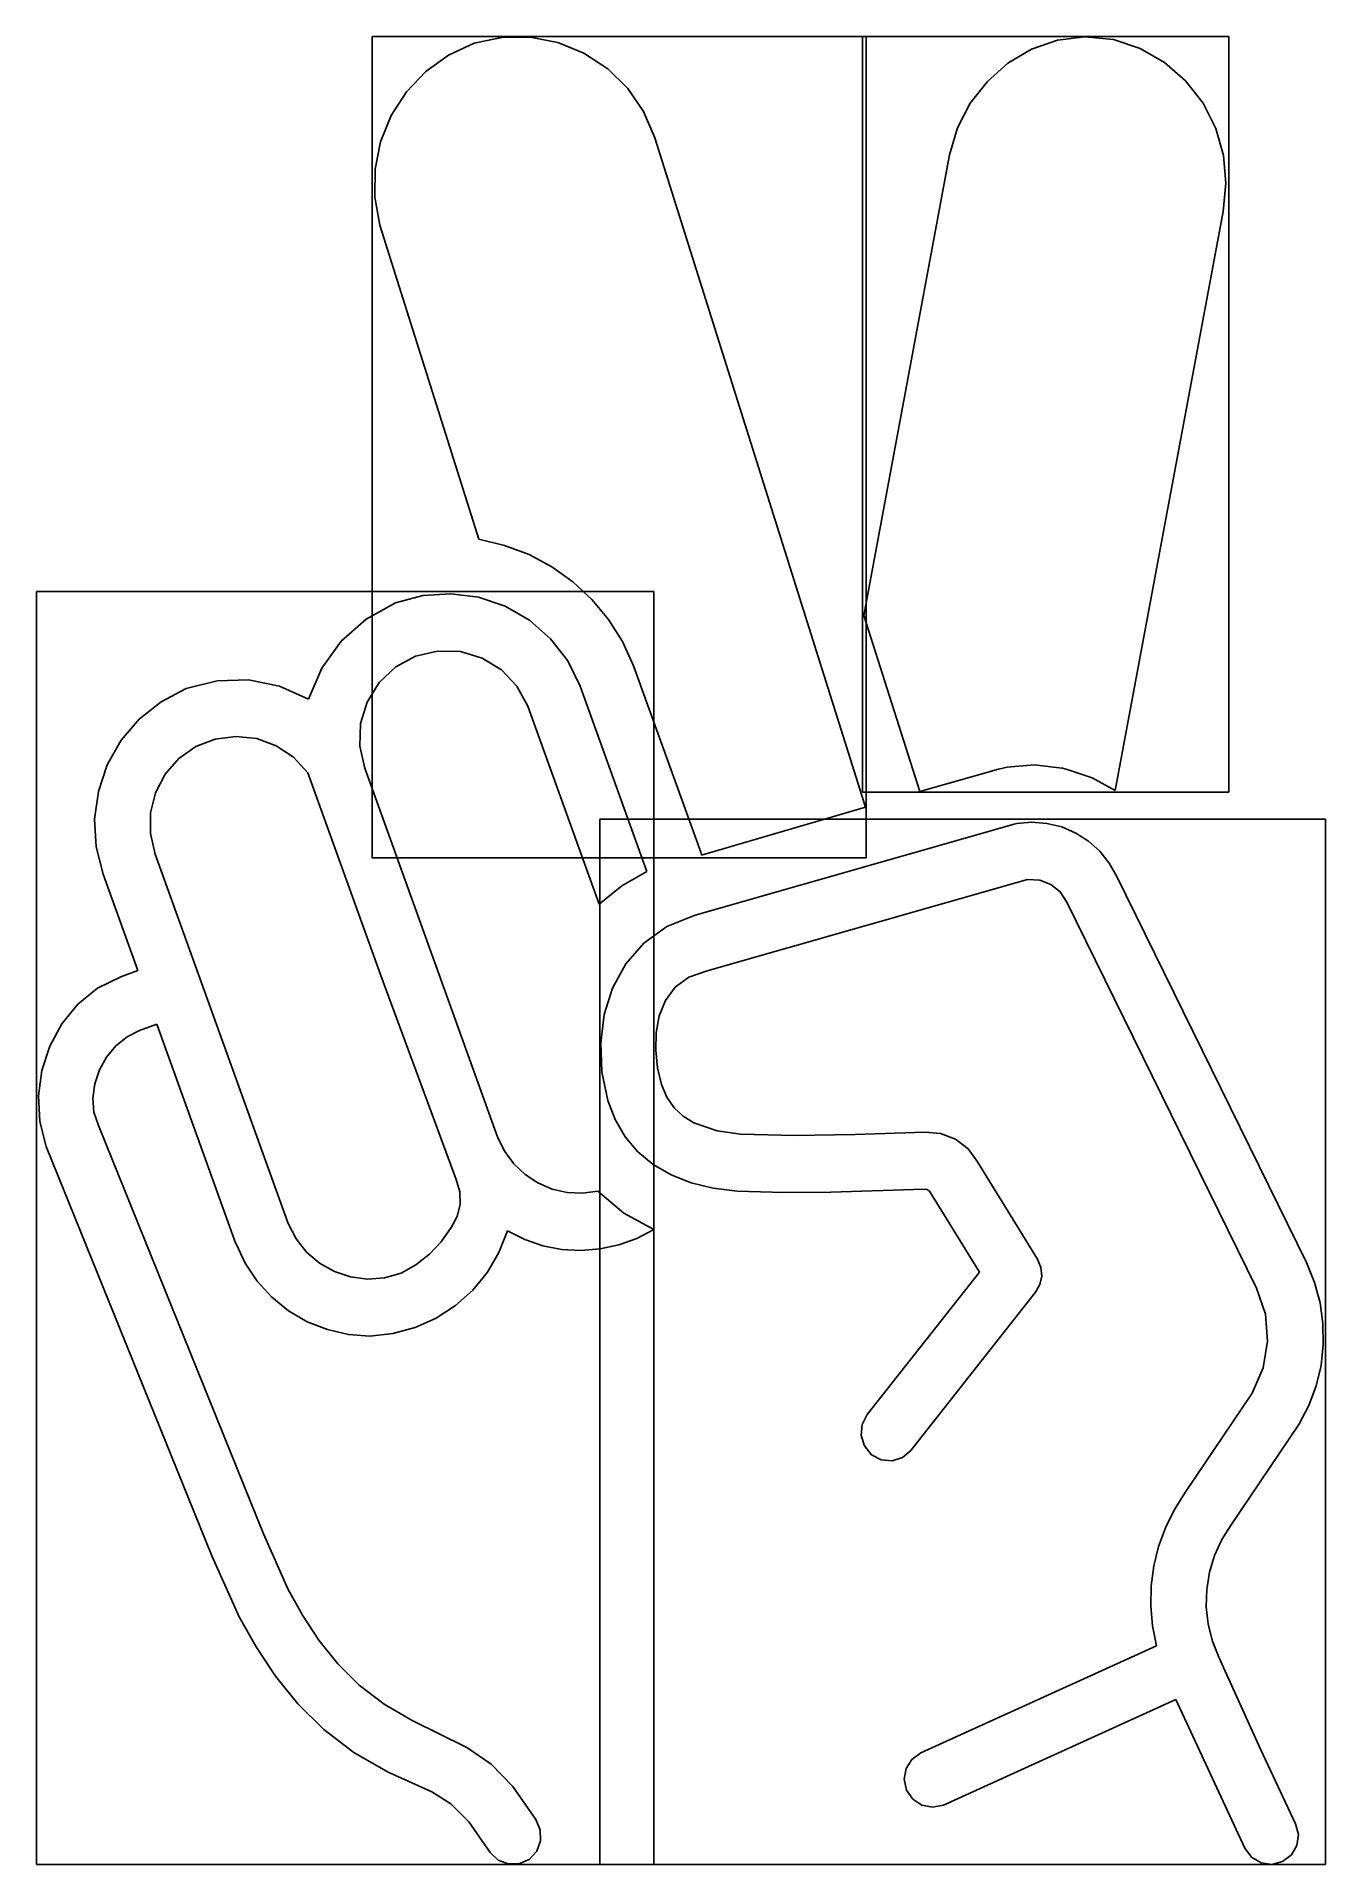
# Model space of a CAD drawing. Extents: x 59 to 153, y 39 to 173.
import ezdxf

# ---------------------------------------------------------------- set-up
doc = ezdxf.new("R2010")
doc.units = 0

msp = doc.modelspace()

# ---------------------------------------------------------------- linework, layer by layer
at = {"layer": 'Layer 1'}
for p, q in [((83.5377, 172.943), (119.662, 172.943)), ((83.5377, 112.889), (83.5377, 172.943)), ((90.988695, 172.453169), (89.110835, 171.585853)), ((93.020547, 172.874101), (90.988695, 172.453169)), ((95.0762, 172.89041), (93.020547, 172.874101)), ((97.095898, 172.507575), (95.0762, 172.89041)), ((99.019885, 171.731076), (97.095898, 172.507575)), ((119.38, 172.943), (146.191, 172.943)), ((119.38, 117.687), (119.38, 172.943)), ((119.662, 172.943), (119.662, 112.889)), ((133.647402, 172.679279), (131.754188, 172.01835)), ((135.661068, 172.934213), (133.647402, 172.679279)), ((137.74762, 172.735667), (135.661068, 172.934213)), ((139.70109, 172.061927), (137.74762, 172.735667)), ((146.191, 172.943), (146.191, 117.687)), ((89.110835, 171.585853), (87.443807, 170.392033)), ((100.754999, 170.592917), (99.019885, 171.731076)), ((131.754188, 172.01835), (130.028992, 170.998907)), ((141.474196, 171.036916), (139.70109, 172.061927)), ((87.443807, 170.392033), (86.028964, 168.907772)), ((102.220894, 169.152057), (100.754999, 170.592917)), ((130.028992, 170.998907), (128.519382, 169.668434)), ((143.02055, 169.693798), (141.474196, 171.036916)), ((86.028964, 168.907772), (84.907655, 167.169129)), ((103.379425, 167.454272), (102.220894, 169.152057)), ((128.519382, 169.668434), (127.272922, 168.074413)), ((144.29376, 168.065737), (143.02055, 169.693798)), ((84.907655, 167.169129), (84.134279, 165.250512)), ((104.192445, 165.545336), (103.379425, 167.454272)), ((127.272922, 168.074413), (126.337179, 166.264326)), ((145.230676, 166.223775), (144.29376, 168.065737)), ((126.337179, 166.264326), (125.75972, 164.285657)), ((145.793764, 164.254527), (145.230676, 166.223775)), ((84.134279, 165.250512), (83.737835, 163.238574)), ((119.607645, 116.596736), (104.192445, 165.545336)), ((83.737835, 163.238574), (83.724004, 161.187996)), ((125.75972, 164.285657), (119.48592, 130.616557)), ((145.972583, 162.214202), (145.793764, 164.254527)), ((145.75669, 160.159007), (145.972583, 162.214202)), ((83.724004, 161.187996), (84.098468, 159.153459)), ((84.098468, 159.153459), (91.3327, 136.186)), ((137.866611, 117.821778), (145.755561, 160.157878)), ((145.755561, 160.157878), (145.75669, 160.159007)), ((91.3327, 136.186), (93.218069, 135.739108)), ((93.218069, 135.739108), (95.006254, 135.059262)), ((95.006254, 135.059262), (96.678624, 134.161651)), ((96.678624, 134.161651), (98.21655, 133.061464)), ((58.9844, 132.362), (104.14, 132.362)), ((58.9844, 39.2882), (58.9844, 132.362)), ((98.21655, 133.061464), (99.601401, 131.773887)), ((104.14, 132.362), (104.14, 39.2882)), ((85.24727, 131.525603), (83.083124, 130.347144)), ((87.237658, 132.06272), (85.24727, 131.525603)), ((89.275094, 132.200164), (87.237658, 132.06272)), ((91.300348, 131.939694), (89.275094, 132.200164)), ((93.25419, 131.28307), (91.300348, 131.939694)), ((95.041639, 130.256365), (93.25419, 131.28307)), ((99.601401, 131.773887), (100.814546, 130.314111)), ((83.083124, 130.347144), (81.259365, 128.734821)), ((96.579978, 128.913281), (95.041639, 130.256365)), ((100.814546, 130.314111), (101.837356, 128.697322)), ((119.48592, 130.616557), (123.57475, 117.734557)), ((81.259365, 128.734821), (79.838461, 126.757881)), ((97.828502, 127.297132), (96.579978, 128.913281)), ((101.837356, 128.697322), (102.6512, 126.93871)), ((85.257511, 126.849329), (86.707034, 127.62759)), ((86.707034, 127.62759), (88.307274, 128.009596)), ((88.307274, 128.009596), (89.979, 127.96507)), ((89.979, 127.96507), (91.581748, 127.488616)), ((91.581748, 127.488616), (92.984179, 126.628917)), ((98.74651, 125.45123), (97.828502, 127.297132)), ((72.181602, 125.837886), (69.91782, 125.259482)), ((74.488906, 125.896537), (72.181602, 125.837886)), ((76.751932, 125.443183), (74.488906, 125.896537)), ((79.838461, 126.757881), (78.88288, 124.485573)), ((83.15788, 124.283421), (84.03794, 125.70509)), ((84.03794, 125.70509), (85.257511, 126.849329)), ((92.984179, 126.628917), (94.120365, 125.439286)), ((102.6512, 126.93871), (107.55932, 113.30941)), ((68.094924, 124.304174), (66.500945, 123.031963)), ((69.91782, 125.259482), (68.094924, 124.304174)), ((78.88288, 124.485573), (76.751932, 125.443183)), ((94.120365, 125.439286), (94.92438, 123.97304)), ((103.62698, 111.89583), (98.74651, 125.45123)), ((66.500945, 123.031963), (65.175931, 121.481947)), ((82.68182, 122.708619), (83.15788, 124.283421)), ((94.92438, 123.97304), (100.13787, 109.49254)), ((72.048542, 121.572091), (73.57022, 121.772834)), ((73.57022, 121.772834), (75.095889, 121.604348)), ((82.623922, 121.064379), (82.68182, 122.708619)), ((65.175931, 121.481947), (64.15993, 119.693222)), ((69.396456, 120.157738), (70.63794, 121.023458)), ((70.63794, 121.023458), (72.048542, 121.572091)), ((75.095889, 121.604348), (76.517922, 121.085602)), ((76.517922, 121.085602), (77.77745, 120.246254)), ((82.99835, 119.4344), (82.623922, 121.064379)), ((64.15993, 119.693222), (63.502795, 117.743179)), ((67.672417, 117.644602), (68.38213, 119.005734)), ((68.38213, 119.005734), (69.396456, 120.157738)), ((77.77745, 120.246254), (78.8156, 119.115964)), ((78.8156, 119.115964), (84.166444, 104.278855)), ((92.724, 92.4193), (82.99835, 119.4344)), ((123.57475, 117.734557), (129.32502, 119.373867)), ((129.325, 119.374), (129.969934, 119.520623)), ((129.32502, 119.373867), (129.325, 119.374)), ((129.969934, 119.520623), (131.977304, 119.683094)), ((131.977304, 119.683094), (133.977204, 119.444556)), ((133.977204, 119.444556), (134.009174, 119.453361)), ((134.009174, 119.453361), (134.360851, 119.360758)), ((134.360851, 119.360758), (136.182757, 118.748365)), ((63.502795, 117.743179), (63.229612, 115.722042)), ((67.311412, 116.174713), (67.672417, 117.644602)), ((146.191, 117.687), (119.38, 117.687)), ((136.182757, 118.748365), (137.866611, 117.821778)), ((107.616645, 113.085616), (119.607645, 116.596736)), ((63.229612, 115.722042), (63.342763, 113.685612)), ((67.307175, 114.661247), (67.311412, 116.174713)), ((100.189, 115.711), (153.247, 115.711)), ((100.189, 39.2882), (100.189, 115.711)), ((130.470664, 115.357893), (107.148664, 108.709023)), ((130.667999, 115.40199), (130.470664, 115.357893)), ((131.778208, 115.496212), (130.667999, 115.40199)), ((132.881868, 115.409151), (131.778208, 115.496212)), ((133.957034, 115.144323), (132.881868, 115.409151)), ((134.981759, 114.70524), (133.957034, 115.144323)), ((153.247, 115.711), (153.247, 39.2882)), ((63.342763, 113.685612), (63.844632, 111.689692)), ((67.66777, 113.169384), (67.307175, 114.661247)), ((135.921276, 114.105651), (134.981759, 114.70524)), ((136.745205, 113.366107), (135.921276, 114.105651)), ((77.39342, 86.153084), (67.66777, 113.169384)), ((119.662, 112.889), (83.5377, 112.889)), ((107.55932, 113.30941), (107.616645, 113.085616)), ((137.438473, 112.502946), (136.745205, 113.366107)), ((137.986009, 111.5325), (137.438473, 112.502946)), ((63.844632, 111.689692), (66.380232, 104.645152)), ((101.784066, 110.837227), (103.62698, 111.89583)), ((108.020307, 104.625788), (131.458007, 111.300898)), ((131.458007, 111.300898), (131.459, 111.302)), ((131.459, 111.302), (132.350043, 111.259729)), ((132.350043, 111.259729), (133.164198, 110.949774)), ((133.164198, 110.949774), (133.844008, 110.405002)), ((151.852409, 83.2962), (137.986009, 111.5325)), ((100.13787, 109.49254), (101.784066, 110.837227)), ((133.844008, 110.405002), (134.33202, 109.65828)), ((134.33202, 109.65828), (148.19952, 81.41918)), ((107.148664, 108.709023), (105.088185, 107.863646)), ((105.088185, 107.863646), (103.39741, 106.650033)), ((103.39741, 106.650033), (102.071819, 105.130833)), ((66.380232, 104.645152), (65.154312, 104.199777)), ((84.166444, 104.278855), (89.6636, 89.358464)), ((102.071819, 105.130833), (101.106891, 103.368694)), ((106.694621, 104.167143), (108.020307, 104.625788)), ((63.445791, 103.351145), (61.996719, 102.178398)), ((65.154312, 104.199777), (63.445791, 103.351145)), ((101.106891, 103.368694), (100.498106, 101.426265)), ((104.975931, 102.464558), (105.690082, 103.427475)), ((105.690082, 103.427475), (106.694621, 104.167143)), ((61.996719, 102.178398), (60.823997, 100.743238)), ((104.52141, 101.336168), (104.975931, 102.464558)), ((60.823997, 100.743238), (59.94453, 99.107366)), ((65.603862, 99.797401), (66.52399, 100.261793)), ((66.52399, 100.261793), (67.79179, 100.722605)), ((67.79179, 100.722605), (73.57085, 84.672405)), ((100.498106, 101.426265), (100.240942, 99.366195)), ((104.29576, 100.10008), (104.52141, 101.336168)), ((59.94453, 99.107366), (59.37522, 97.332482)), ((64.110503, 98.313315), (64.79149, 99.133976)), ((64.79149, 99.133976), (65.603862, 99.797401)), ((100.240942, 99.366195), (100.330878, 97.251131)), ((104.268222, 98.814069), (104.29576, 100.10008)), ((63.58453, 97.377214), (64.110503, 98.313315)), ((104.408037, 97.53591), (104.268222, 98.814069)), ((59.37522, 97.332482), (59.132972, 95.480289)), ((63.092146, 95.325876), (63.237202, 96.367469)), ((63.237202, 96.367469), (63.58453, 97.377214)), ((100.330878, 97.251131), (100.763394, 95.143723)), ((104.684447, 96.323378), (104.408037, 97.53591)), ((105.072254, 95.37696), (104.684447, 96.323378)), ((59.132972, 95.480289), (59.234688, 93.612487)), ((63.172992, 94.294232), (63.092146, 95.325876)), ((100.763394, 95.143723), (101.294547, 93.744738)), ((105.616119, 94.604439), (105.072254, 95.37696)), ((59.234688, 93.612487), (59.697272, 91.790777)), ((63.50337, 93.314333), (63.172992, 94.294232)), ((101.294547, 93.744738), (102.032774, 92.494334)), ((106.285865, 93.989123), (105.616119, 94.604439)), ((107.051314, 93.514321), (106.285865, 93.989123)), ((75.57597, 63.449633), (63.50337, 93.314333)), ((92.724679, 92.418182), (92.724, 92.4193)), ((93.226953, 91.406375), (92.724679, 92.418182)), ((102.032774, 92.494334), (102.967705, 91.399722)), ((108.748616, 92.919484), (107.051314, 93.514321)), ((110.466607, 92.686388), (108.748616, 92.919484)), ((114.443955, 92.596989), (110.466607, 92.686388)), ((118.858629, 92.658277), (114.443955, 92.596989)), ((123.941607, 92.828602), (118.858629, 92.658277)), ((125.09943, 92.727859), (123.941607, 92.828602)), ((126.182847, 92.30714), (125.09943, 92.727859)), ((127.10683, 91.601851), (126.182847, 92.30714)), ((59.697272, 91.790777), (71.799772, 61.849877)), ((93.893775, 90.505658), (93.226953, 91.406375)), ((102.967705, 91.399722), (104.08897, 90.468117)), ((127.796817, 90.66672), (127.10683, 91.601851)), ((94.70778, 89.735773), (93.893775, 90.505658)), ((95.651599, 89.116462), (94.70778, 89.735773)), ((104.08897, 90.468117), (105.386199, 89.706731)), ((105.386199, 89.706731), (106.849021, 89.122778)), ((132.187907, 83.54626), (127.796817, 90.66672)), ((89.6636, 89.358464), (89.935676, 88.468373)), ((89.935676, 88.468373), (89.961669, 87.554195)), ((96.68985, 88.672645), (95.651599, 89.116462)), ((97.781551, 88.420137), (96.68985, 88.672645)), ((98.900759, 88.362551), (97.781551, 88.420137)), ((100.021529, 88.503504), (98.900759, 88.362551)), ((101.942134, 86.917386), (100.021529, 88.503504)), ((106.849021, 89.122778), (108.467066, 88.723471)), ((108.467066, 88.723471), (110.229964, 88.516023)), ((110.229964, 88.516023), (113.646689, 88.410844)), ((113.646689, 88.410844), (117.065764, 88.450153)), ((117.065764, 88.450153), (123.902164, 88.650519)), ((123.902164, 88.650519), (124.124446, 88.648313)), ((124.124446, 88.648313), (124.288018, 88.520432)), ((124.288018, 88.520432), (127.949288, 82.582762)), ((89.961669, 87.554195), (89.746848, 86.665429)), ((104.124759, 85.716564), (101.942134, 86.917386)), ((77.961981, 85.035112), (77.39342, 86.153084)), ((89.29641, 85.85199), (88.576503, 84.819569)), ((89.296486, 85.851574), (89.29641, 85.85199)), ((89.746848, 86.665429), (89.296486, 85.851574)), ((92.804773, 84.034709), (93.424599, 85.609634)), ((93.424599, 85.609634), (94.683865, 84.98082)), ((102.878594, 85.062824), (104.124759, 85.716564)), ((73.57085, 84.672405), (73.571979, 84.673534)), ((73.571979, 84.673534), (74.245996, 83.239173)), ((78.730034, 84.058361), (77.961981, 85.035112)), ((88.576503, 84.819569), (87.716762, 83.909515)), ((94.683865, 84.98082), (96.010214, 84.529668)), ((96.010214, 84.529668), (97.385156, 84.261037)), ((97.385156, 84.261037), (98.790199, 84.179784)), ((98.790199, 84.179784), (100.1927, 84.28906)), ((100.1927, 84.28906), (101.561703, 84.585199)), ((101.561703, 84.585199), (102.878594, 85.062824)), ((74.245996, 83.239173), (75.122688, 81.929974)), ((79.672565, 83.248652), (78.730034, 84.058361)), ((80.76456, 82.631804), (79.672565, 83.248652)), ((86.732374, 83.135886), (85.63853, 82.51274)), ((87.716762, 83.909515), (86.732374, 83.135886)), ((91.953901, 82.582936), (92.804773, 84.034709)), ((132.43967, 82.94575), (132.187907, 83.54626)), ((132.498787, 82.311662), (132.43967, 82.94575)), ((152.448691, 81.847698), (151.852409, 83.2962)), ((75.122688, 81.929974), (76.185625, 80.766935)), ((81.956533, 82.240045), (80.76456, 82.631804)), ((83.190021, 82.088997), (81.956533, 82.240045)), ((84.429271, 82.179586), (83.190021, 82.088997)), ((85.63853, 82.51274), (84.429271, 82.179586)), ((90.889479, 81.279405), (91.953901, 82.582936)), ((127.949288, 82.582762), (119.739448, 72.184562)), ((132.049, 81.1209), (132.367737, 81.688533)), ((132.367737, 81.688533), (132.498787, 82.311662)), ((152.853162, 80.353581), (152.448691, 81.847698)), ((76.185625, 80.766935), (77.418379, 79.771054)), ((89.628999, 80.149204), (90.889479, 81.279405)), ((122.921054, 69.561932), (132.048114, 81.120932)), ((132.048114, 81.120932), (132.049, 81.1209)), ((148.19952, 81.41918), (148.199, 81.4203)), ((148.199, 81.4203), (148.853634, 79.518172)), ((153.066661, 78.832), (152.853162, 80.353581)), ((77.418379, 79.771054), (78.7866, 78.971833)), ((78.7866, 78.971833), (80.251355, 78.390269)), ((86.672876, 78.541305), (88.209171, 79.227951)), ((88.209171, 79.227951), (89.628999, 80.149204)), ((148.853634, 79.518172), (149.017553, 77.543099)), ((80.251355, 78.390269), (81.786792, 78.034425)), ((81.786792, 78.034425), (83.367059, 77.912364)), ((83.367059, 77.912364), (85.049158, 78.099399)), ((85.049158, 78.099399), (86.672876, 78.541305)), ((149.017553, 77.543099), (148.694471, 75.587868)), ((153.09003, 77.301105), (153.066661, 78.832)), ((152.924108, 75.779047), (153.09003, 77.301105)), ((148.694471, 75.587868), (147.888104, 73.74527)), ((152.569735, 74.283977), (152.924108, 75.779047)), ((147.888104, 73.74527), (142.992114, 66.48793)), ((152.027753, 72.834044), (152.569735, 74.283977)), ((119.739448, 72.184562), (119.365211, 71.449104)), ((151.299, 71.4474), (152.027753, 72.834044)), ((119.365211, 71.449104), (119.297929, 70.654121)), ((146.358924, 64.118174), (151.299, 71.4474)), ((119.297929, 70.654121), (119.528299, 69.890158)), ((119.528299, 69.890158), (120.047014, 69.247762)), ((122.313612, 69.040492), (122.921054, 69.561932)), ((120.047014, 69.247762), (120.753402, 68.869761)), ((120.753402, 68.869761), (121.550724, 68.796856)), ((121.550724, 68.796856), (122.313612, 69.040492)), ((142.992114, 66.48793), (142.196125, 65.232039)), ((142.196125, 65.232039), (141.547728, 63.908769)), ((77.369964, 59.446202), (75.57597, 63.449633)), ((141.547728, 63.908769), (141.049318, 62.530933)), ((145.143621, 61.879859), (145.67453, 63.037435)), ((145.67453, 63.037435), (146.358924, 64.118174)), ((71.799772, 61.849877), (73.810292, 57.396161)), ((141.049318, 62.530933), (140.70329, 61.111349)), ((144.772498, 60.661542), (145.143621, 61.879859)), ((140.70329, 61.111349), (140.512038, 59.662831)), ((144.567464, 59.398574), (144.772498, 60.661542)), ((78.428309, 57.519454), (77.369964, 59.446202)), ((140.512038, 59.662831), (140.477957, 58.198195)), ((144.534289, 58.120101), (144.567464, 59.398574)), ((79.631888, 55.681775), (78.428309, 57.519454)), ((140.477957, 58.198195), (140.603441, 56.730256)), ((144.67247, 56.854371), (144.534289, 58.120101)), ((73.810292, 57.396161), (75.039043, 55.189663)), ((140.603441, 56.730256), (140.890884, 55.27183)), ((144.978908, 55.618612), (144.67247, 56.854371)), ((75.039043, 55.189663), (76.459658, 53.052677)), ((81.008951, 53.962485), (79.631888, 55.681775)), ((140.890884, 55.27183), (123.655584, 47.44469)), ((145.450508, 54.430054), (144.978908, 55.618612)), ((82.587752, 52.390903), (81.008951, 53.962485)), ((148.498357, 47.703017), (145.450508, 54.430054)), ((76.459658, 53.052677), (78.104287, 51.02716)), ((84.396541, 50.996346), (82.587752, 52.390903)), ((78.104287, 51.02716), (80.005082, 49.155068)), ((86.46357, 49.808133), (84.396541, 50.996346)), ((125.315834, 43.62806), (142.312134, 51.34627)), ((142.312134, 51.34627), (147.363344, 40.46327)), ((90.45157, 47.837987), (86.46357, 49.808133)), ((80.005082, 49.155068), (82.194193, 47.478355)), ((82.194193, 47.478355), (84.703772, 46.038977)), ((92.221658, 46.622472), (90.45157, 47.837987)), ((122.990369, 46.967214), (122.571343, 46.29637)), ((123.655584, 47.44469), (122.990369, 46.967214)), ((151.055158, 42.255854), (148.498357, 47.703017)), ((84.703772, 46.038977), (87.889531, 44.599335)), ((93.81884, 44.981573), (92.221658, 46.622472)), ((122.571343, 46.29637), (122.431779, 45.517831)), ((122.431779, 45.517831), (122.604954, 44.71727)), ((87.889531, 44.599335), (89.283693, 43.719871)), ((95.49453, 42.563943), (93.81884, 44.981573)), ((122.604954, 44.71727), (123.072559, 44.04541)), ((89.283693, 43.719871), (90.600802, 42.403107)), ((123.072559, 44.04541), (123.737152, 43.617043)), ((123.737152, 43.617043), (124.513366, 43.466487)), ((124.513366, 43.466487), (125.315834, 43.62806)), ((90.600802, 42.403107), (92.155222, 40.154137)), ((95.822018, 41.806971), (95.49453, 42.563943)), ((95.839033, 41.009644), (95.822018, 41.806971)), ((151.269029, 41.476567), (151.055158, 42.255854)), ((151.1654, 40.674964), (151.269029, 41.476567)), ((92.155222, 40.154137), (92.154093, 40.155266)), ((92.154093, 40.155266), (92.744927, 39.601881)), ((95.002843, 39.653673), (95.560875, 40.261898)), ((95.560875, 40.261898), (95.839033, 41.009644)), ((147.363344, 40.46327), (147.362, 40.4633)), ((147.362, 40.4633), (147.842383, 39.813558)), ((150.760811, 39.975894), (151.1654, 40.674964)), ((104.14, 39.2882), (58.9844, 39.2882)), ((92.744927, 39.601881), (93.475917, 39.323213)), ((93.475917, 39.323213), (94.258182, 39.335173)), ((94.258182, 39.335173), (95.002843, 39.653673)), ((153.247, 39.2882), (100.189, 39.2882)), ((147.842383, 39.813558), (148.5361, 39.39946)), ((148.5361, 39.39946), (149.335778, 39.284394)), ((149.335778, 39.284394), (150.1181, 39.487654)), ((150.1181, 39.487654), (150.760811, 39.975894))]:
    msp.add_line(p, q, dxfattribs=at)

doc.saveas('drawing.dxf')
